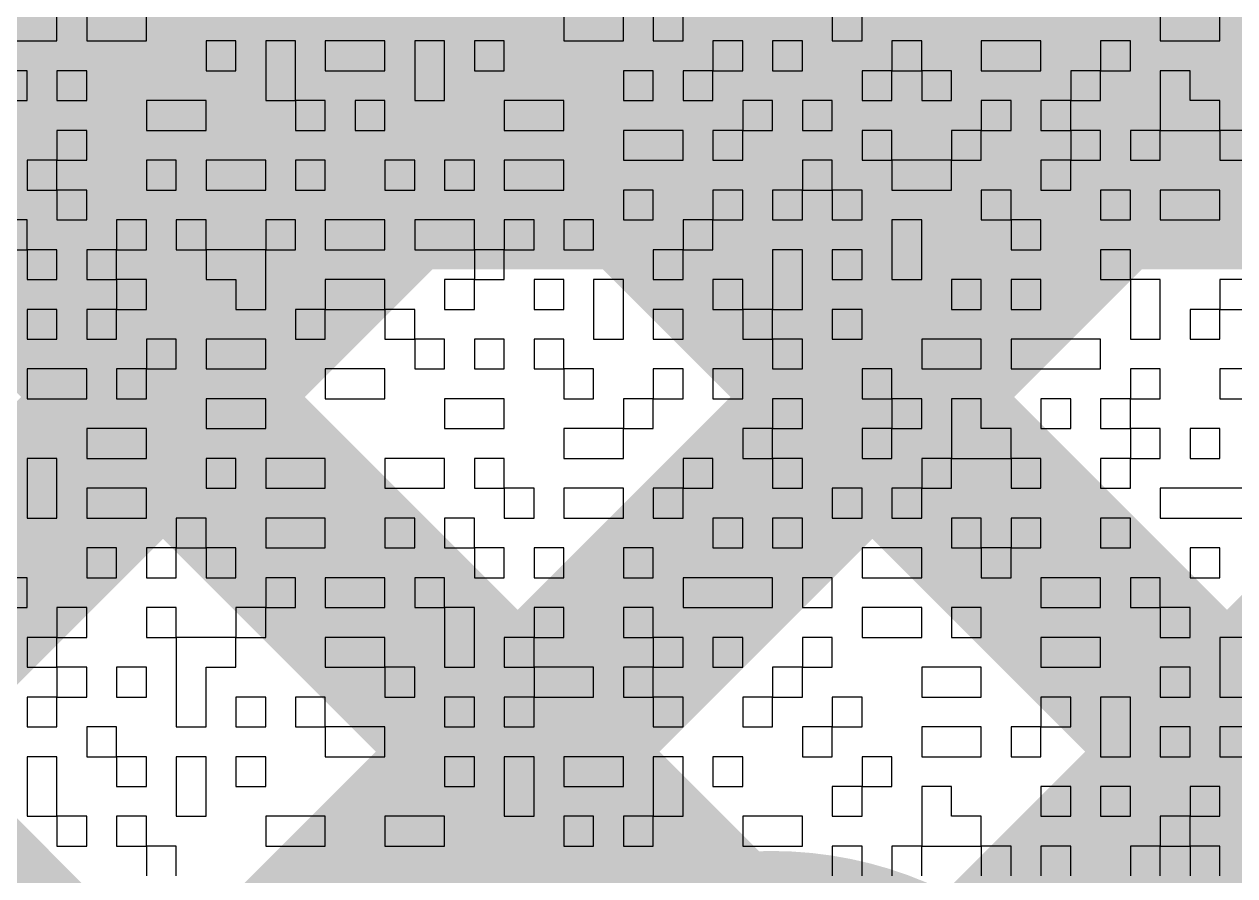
# Model space of a CAD drawing. Header units: millimetres. Extents: x 3.07 to 5.81, y 1.29 to 3.84.
# Drawn here: x 4.3361 to 4.38438, y 1.66382 to 1.69778 of the extents above; entities that cross this region are included whole.
import ezdxf

# ---------------------------------------------------------------- set-up
doc = ezdxf.new("R2010")
doc.units = ezdxf.units.MM
doc.header["$MEASUREMENT"] = 0
for name, color, linetype in [('BottomLayer', 5, 'Continuous'), ('BottomSolder', 6, 'Continuous'), ('TopLayer', 1, 'Continuous'), ('TopOverlay', 2, 'Continuous'), ('TopSolder', 216, 'Continuous')]:
    doc.layers.add(name, color=color, linetype=linetype)

msp = doc.modelspace()

# ---------------------------------------------------------------- hatches: boundary and pattern name
at = {"layer": 'BottomLayer'}
for points in [[(4.216119, 1.495172), (4.210463, 1.500828), (4.462172, 1.752537), (4.467828, 1.746881)], [(4.07, 1.688), (4.449, 1.688), (4.449, 1.735), (4.07, 1.735)], [(4.159551, 1.495172), (4.153894, 1.500828), (4.386894, 1.733828), (4.392551, 1.728172)], [(4.187835, 1.495172), (4.182178, 1.500828), (4.415178, 1.733828), (4.420835, 1.728172)], [(4.262439, 1.728172), (4.268095, 1.733828), (4.467828, 1.534095), (4.462172, 1.528439)], [(4.290723, 1.728172), (4.29638, 1.733828), (4.467828, 1.56238), (4.462172, 1.556723)], [(4.319007, 1.728172), (4.324664, 1.733828), (4.467828, 1.590664), (4.462172, 1.585007)], [(4.347291, 1.728172), (4.352948, 1.733828), (4.467828, 1.618948), (4.462172, 1.613291)]]:
    msp.add_hatch(color=5, dxfattribs=at).paths.add_polyline_path(points)
at = {"layer": 'BottomSolder'}
h = msp.add_hatch(color=6, dxfattribs=at)
edge = h.paths.add_edge_path()
edge.add_arc((4.365889, 1.649), 0.015811, 0, 360)
at = {"layer": 'TopLayer'}
for points in [[(4.241828, 1.549165), (4.236172, 1.554822), (4.487178, 1.805828), (4.492835, 1.800172)], [(4.241828, 1.577449), (4.236172, 1.583106), (4.458894, 1.805828), (4.464551, 1.800172)], [(4.241828, 1.520881), (4.236172, 1.526537), (4.515463, 1.805828), (4.521119, 1.800172)], [(4.275291, 1.800172), (4.280948, 1.805828), (4.710948, 1.375828), (4.705291, 1.370172)], [(4.247304, 1.799875), (4.252961, 1.805532), (4.682664, 1.375828), (4.677007, 1.370172)], [(4.236172, 1.782723), (4.241828, 1.78838), (4.65438, 1.375828), (4.648723, 1.370172)], [(4.236172, 1.754439), (4.241828, 1.760095), (4.626095, 1.375828), (4.620439, 1.370172)]]:
    msp.add_hatch(color=1, dxfattribs=at).paths.add_polyline_path(points)
at = {"layer": 'TopSolder'}
h = msp.add_hatch(color=216, dxfattribs=at)
edge = h.paths.add_edge_path()
edge.add_arc((4.365889, 1.649), 0.015811, 0, 360)

# ---------------------------------------------------------------- linework, layer by layer
at = {"layer": 'TopOverlay'}
for p, q in [((4.337403, 1.697114), (4.337403, 1.698303)), ((4.338592, 1.698303), (4.338592, 1.697114)), ((4.340971, 1.697114), (4.340971, 1.698303)), ((4.35762, 1.698303), (4.35762, 1.697114)), ((4.359999, 1.697114), (4.359999, 1.698303)), ((4.361188, 1.698303), (4.361188, 1.697114)), ((4.362377, 1.697114), (4.362377, 1.698303)), ((4.368323, 1.698303), (4.368323, 1.697114)), ((4.369513, 1.697114), (4.369513, 1.698303)), ((4.381405, 1.698303), (4.381405, 1.697114)), ((4.383784, 1.697114), (4.383784, 1.698303)), ((4.333835, 1.697114), (4.337403, 1.697114)), ((4.338592, 1.697114), (4.340971, 1.697114)), ((4.344538, 1.697114), (4.343349, 1.697114)), ((4.343349, 1.697114), (4.343349, 1.695924)), ((4.344538, 1.695924), (4.344538, 1.697114)), ((4.346917, 1.697114), (4.345728, 1.697114)), ((4.345728, 1.697114), (4.345728, 1.695924)), ((4.346917, 1.695924), (4.346917, 1.697114)), ((4.350485, 1.697114), (4.348106, 1.697114)), ((4.348106, 1.697114), (4.348106, 1.695924)), ((4.350485, 1.695924), (4.350485, 1.697114)), ((4.352863, 1.697114), (4.351674, 1.697114)), ((4.351674, 1.697114), (4.351674, 1.695924)), ((4.352863, 1.695924), (4.352863, 1.697114)), ((4.355242, 1.697114), (4.354052, 1.697114)), ((4.354052, 1.697114), (4.354052, 1.695924)), ((4.355242, 1.695924), (4.355242, 1.697114)), ((4.35762, 1.697114), (4.359999, 1.697114)), ((4.361188, 1.697114), (4.362377, 1.697114)), ((4.364756, 1.697114), (4.363567, 1.697114)), ((4.363567, 1.697114), (4.363567, 1.695924)), ((4.364756, 1.695924), (4.364756, 1.697114)), ((4.367134, 1.697114), (4.365945, 1.697114)), ((4.365945, 1.697114), (4.365945, 1.695924)), ((4.367134, 1.695924), (4.367134, 1.697114)), ((4.368323, 1.697114), (4.369513, 1.697114)), ((4.371891, 1.697114), (4.370702, 1.697114)), ((4.370702, 1.697114), (4.370702, 1.695924)), ((4.371891, 1.695924), (4.371891, 1.697114)), ((4.376648, 1.697114), (4.37427, 1.697114)), ((4.37427, 1.697114), (4.37427, 1.695924)), ((4.376648, 1.695924), (4.376648, 1.697114)), ((4.380216, 1.697114), (4.379027, 1.697114)), ((4.379027, 1.697114), (4.379027, 1.695924)), ((4.380216, 1.695924), (4.380216, 1.697114)), ((4.381405, 1.697114), (4.383784, 1.697114)), ((4.336214, 1.695924), (4.335024, 1.695924)), ((4.336214, 1.694735), (4.336214, 1.695924)), ((4.338592, 1.695924), (4.337403, 1.695924)), ((4.337403, 1.695924), (4.337403, 1.694735)), ((4.338592, 1.694735), (4.338592, 1.695924)), ((4.343349, 1.695924), (4.344538, 1.695924)), ((4.345728, 1.695924), (4.345728, 1.694735)), ((4.346917, 1.694735), (4.346917, 1.695924)), ((4.348106, 1.695924), (4.350485, 1.695924)), ((4.351674, 1.695924), (4.351674, 1.694735)), ((4.352863, 1.694735), (4.352863, 1.695924)), ((4.354052, 1.695924), (4.355242, 1.695924)), ((4.361188, 1.695924), (4.359999, 1.695924)), ((4.359999, 1.695924), (4.359999, 1.694735)), ((4.361188, 1.694735), (4.361188, 1.695924)), ((4.363567, 1.695924), (4.362377, 1.695924)), ((4.362377, 1.695924), (4.362377, 1.694735)), ((4.363567, 1.695924), (4.364756, 1.695924)), ((4.363567, 1.694735), (4.363567, 1.695924)), ((4.365945, 1.695924), (4.367134, 1.695924)), ((4.370702, 1.695924), (4.369513, 1.695924)), ((4.369513, 1.695924), (4.369513, 1.694735)), ((4.370702, 1.695924), (4.371891, 1.695924)), ((4.370702, 1.694735), (4.370702, 1.695924)), ((4.371891, 1.695924), (4.371891, 1.694735)), ((4.373081, 1.695924), (4.371891, 1.695924)), ((4.373081, 1.694735), (4.373081, 1.695924)), ((4.37427, 1.695924), (4.376648, 1.695924)), ((4.379027, 1.695924), (4.377838, 1.695924)), ((4.377838, 1.695924), (4.377838, 1.694735)), ((4.379027, 1.695924), (4.380216, 1.695924)), ((4.379027, 1.694735), (4.379027, 1.695924)), ((4.382595, 1.695924), (4.381405, 1.695924)), ((4.381405, 1.695924), (4.381405, 1.694735)), ((4.382595, 1.694735), (4.382595, 1.695924)), ((4.335024, 1.694735), (4.336214, 1.694735)), ((4.337403, 1.694735), (4.338592, 1.694735)), ((4.343349, 1.694735), (4.340971, 1.694735)), ((4.340971, 1.694735), (4.340971, 1.693546)), ((4.343349, 1.693546), (4.343349, 1.694735)), ((4.345728, 1.694735), (4.346917, 1.694735)), ((4.346917, 1.694735), (4.346917, 1.693546)), ((4.348106, 1.694735), (4.346917, 1.694735)), ((4.348106, 1.693546), (4.348106, 1.694735)), ((4.350485, 1.694735), (4.349296, 1.694735)), ((4.349296, 1.694735), (4.349296, 1.693546)), ((4.350485, 1.693546), (4.350485, 1.694735)), ((4.351674, 1.694735), (4.352863, 1.694735)), ((4.35762, 1.694735), (4.355242, 1.694735)), ((4.355242, 1.694735), (4.355242, 1.693546)), ((4.35762, 1.693546), (4.35762, 1.694735)), ((4.359999, 1.694735), (4.361188, 1.694735)), ((4.362377, 1.694735), (4.363567, 1.694735)), ((4.365945, 1.694735), (4.364756, 1.694735)), ((4.364756, 1.694735), (4.364756, 1.693546)), ((4.365945, 1.693546), (4.365945, 1.694735)), ((4.368323, 1.694735), (4.367134, 1.694735)), ((4.367134, 1.694735), (4.367134, 1.693546)), ((4.368323, 1.693546), (4.368323, 1.694735)), ((4.369513, 1.694735), (4.370702, 1.694735)), ((4.371891, 1.694735), (4.373081, 1.694735)), ((4.375459, 1.694735), (4.37427, 1.694735)), ((4.37427, 1.694735), (4.37427, 1.693546)), ((4.375459, 1.693546), (4.375459, 1.694735)), ((4.377838, 1.694735), (4.376648, 1.694735)), ((4.376648, 1.694735), (4.376648, 1.693546)), ((4.377838, 1.694735), (4.379027, 1.694735)), ((4.377838, 1.693546), (4.377838, 1.694735)), ((4.381405, 1.694735), (4.381405, 1.693546)), ((4.383784, 1.694735), (4.382595, 1.694735)), ((4.383784, 1.693546), (4.383784, 1.694735)), ((4.338592, 1.693546), (4.337403, 1.693546)), ((4.337403, 1.693546), (4.337403, 1.692357)), ((4.338592, 1.692357), (4.338592, 1.693546)), ((4.340971, 1.693546), (4.343349, 1.693546)), ((4.346917, 1.693546), (4.348106, 1.693546)), ((4.349296, 1.693546), (4.350485, 1.693546)), ((4.355242, 1.693546), (4.35762, 1.693546)), ((4.362377, 1.693546), (4.359999, 1.693546)), ((4.359999, 1.693546), (4.359999, 1.692357)), ((4.362377, 1.692357), (4.362377, 1.693546)), ((4.364756, 1.693546), (4.363567, 1.693546)), ((4.363567, 1.693546), (4.363567, 1.692357)), ((4.364756, 1.693546), (4.365945, 1.693546)), ((4.364756, 1.692357), (4.364756, 1.693546)), ((4.367134, 1.693546), (4.368323, 1.693546)), ((4.370702, 1.693546), (4.369513, 1.693546)), ((4.369513, 1.693546), (4.369513, 1.692357)), ((4.370702, 1.692357), (4.370702, 1.693546)), ((4.37427, 1.693546), (4.373081, 1.693546)), ((4.373081, 1.693546), (4.373081, 1.692357)), ((4.37427, 1.693546), (4.375459, 1.693546)), ((4.37427, 1.692357), (4.37427, 1.693546)), ((4.376648, 1.693546), (4.377838, 1.693546)), ((4.377838, 1.693546), (4.377838, 1.692357)), ((4.379027, 1.693546), (4.377838, 1.693546)), ((4.379027, 1.692357), (4.379027, 1.693546)), ((4.381405, 1.693546), (4.380216, 1.693546)), ((4.380216, 1.693546), (4.380216, 1.692357)), ((4.381405, 1.693546), (4.383784, 1.693546)), ((4.381405, 1.692357), (4.381405, 1.693546)), ((4.383784, 1.693546), (4.383784, 1.692357)), ((4.384973, 1.693546), (4.383784, 1.693546)), ((4.337403, 1.692357), (4.336214, 1.692357)), ((4.336214, 1.692357), (4.336214, 1.691167)), ((4.337403, 1.692357), (4.338592, 1.692357)), ((4.337403, 1.691167), (4.337403, 1.692357)), ((4.34216, 1.692357), (4.340971, 1.692357)), ((4.340971, 1.692357), (4.340971, 1.691167)), ((4.34216, 1.691167), (4.34216, 1.692357)), ((4.345728, 1.692357), (4.343349, 1.692357)), ((4.343349, 1.692357), (4.343349, 1.691167)), ((4.345728, 1.691167), (4.345728, 1.692357)), ((4.348106, 1.692357), (4.346917, 1.692357)), ((4.346917, 1.692357), (4.346917, 1.691167)), ((4.348106, 1.691167), (4.348106, 1.692357)), ((4.351674, 1.692357), (4.350485, 1.692357)), ((4.350485, 1.692357), (4.350485, 1.691167)), ((4.351674, 1.691167), (4.351674, 1.692357)), ((4.354052, 1.692357), (4.352863, 1.692357)), ((4.352863, 1.692357), (4.352863, 1.691167)), ((4.354052, 1.691167), (4.354052, 1.692357)), ((4.35762, 1.692357), (4.355242, 1.692357)), ((4.355242, 1.692357), (4.355242, 1.691167)), ((4.35762, 1.691167), (4.35762, 1.692357)), ((4.359999, 1.692357), (4.362377, 1.692357)), ((4.363567, 1.692357), (4.364756, 1.692357)), ((4.368323, 1.692357), (4.367134, 1.692357)), ((4.367134, 1.692357), (4.367134, 1.691167)), ((4.368323, 1.691167), (4.368323, 1.692357)), ((4.369513, 1.692357), (4.370702, 1.692357)), ((4.370702, 1.692357), (4.370702, 1.691167)), ((4.373081, 1.692357), (4.370702, 1.692357)), ((4.373081, 1.692357), (4.37427, 1.692357)), ((4.373081, 1.691167), (4.373081, 1.692357)), ((4.377838, 1.692357), (4.376648, 1.692357)), ((4.376648, 1.692357), (4.376648, 1.691167)), ((4.377838, 1.692357), (4.379027, 1.692357)), ((4.377838, 1.691167), (4.377838, 1.692357)), ((4.380216, 1.692357), (4.381405, 1.692357)), ((4.383784, 1.692357), (4.384973, 1.692357)), ((4.336214, 1.691167), (4.337403, 1.691167)), ((4.337403, 1.691167), (4.337403, 1.689978)), ((4.338592, 1.691167), (4.337403, 1.691167)), ((4.338592, 1.689978), (4.338592, 1.691167)), ((4.340971, 1.691167), (4.34216, 1.691167)), ((4.343349, 1.691167), (4.345728, 1.691167)), ((4.346917, 1.691167), (4.348106, 1.691167)), ((4.350485, 1.691167), (4.351674, 1.691167)), ((4.352863, 1.691167), (4.354052, 1.691167)), ((4.355242, 1.691167), (4.35762, 1.691167)), ((4.361188, 1.691167), (4.359999, 1.691167)), ((4.359999, 1.691167), (4.359999, 1.689978)), ((4.361188, 1.689978), (4.361188, 1.691167)), ((4.364756, 1.691167), (4.363567, 1.691167)), ((4.363567, 1.691167), (4.363567, 1.689978)), ((4.364756, 1.689978), (4.364756, 1.691167)), ((4.367134, 1.691167), (4.365945, 1.691167)), ((4.365945, 1.691167), (4.365945, 1.689978)), ((4.367134, 1.691167), (4.368323, 1.691167)), ((4.367134, 1.689978), (4.367134, 1.691167)), ((4.368323, 1.691167), (4.368323, 1.689978)), ((4.369513, 1.691167), (4.368323, 1.691167)), ((4.369513, 1.689978), (4.369513, 1.691167)), ((4.370702, 1.691167), (4.373081, 1.691167)), ((4.375459, 1.691167), (4.37427, 1.691167)), ((4.37427, 1.691167), (4.37427, 1.689978)), ((4.375459, 1.689978), (4.375459, 1.691167)), ((4.376648, 1.691167), (4.377838, 1.691167)), ((4.380216, 1.691167), (4.379027, 1.691167)), ((4.379027, 1.691167), (4.379027, 1.689978)), ((4.380216, 1.689978), (4.380216, 1.691167)), ((4.383784, 1.691167), (4.381405, 1.691167)), ((4.381405, 1.691167), (4.381405, 1.689978)), ((4.383784, 1.689978), (4.383784, 1.691167)), ((4.336214, 1.689978), (4.335024, 1.689978)), ((4.336214, 1.688789), (4.336214, 1.689978)), ((4.337403, 1.689978), (4.338592, 1.689978)), ((4.340971, 1.689978), (4.339781, 1.689978)), ((4.339781, 1.689978), (4.339781, 1.688789)), ((4.340971, 1.688789), (4.340971, 1.689978)), ((4.343349, 1.689978), (4.34216, 1.689978)), ((4.34216, 1.689978), (4.34216, 1.688789)), ((4.343349, 1.688789), (4.343349, 1.689978)), ((4.346917, 1.689978), (4.345728, 1.689978)), ((4.345728, 1.689978), (4.345728, 1.688789)), ((4.346917, 1.688789), (4.346917, 1.689978)), ((4.350485, 1.689978), (4.348106, 1.689978)), ((4.348106, 1.689978), (4.348106, 1.688789)), ((4.350485, 1.688789), (4.350485, 1.689978)), ((4.354052, 1.689978), (4.351674, 1.689978)), ((4.351674, 1.689978), (4.351674, 1.688789)), ((4.354052, 1.688789), (4.354052, 1.689978)), ((4.356431, 1.689978), (4.355242, 1.689978)), ((4.355242, 1.689978), (4.355242, 1.688789)), ((4.356431, 1.688789), (4.356431, 1.689978)), ((4.358809, 1.689978), (4.35762, 1.689978)), ((4.35762, 1.689978), (4.35762, 1.688789)), ((4.358809, 1.688789), (4.358809, 1.689978)), ((4.359999, 1.689978), (4.361188, 1.689978)), ((4.363567, 1.689978), (4.362377, 1.689978)), ((4.362377, 1.689978), (4.362377, 1.688789)), ((4.363567, 1.689978), (4.364756, 1.689978)), ((4.363567, 1.688789), (4.363567, 1.689978)), ((4.365945, 1.689978), (4.367134, 1.689978)), ((4.368323, 1.689978), (4.369513, 1.689978)), ((4.371891, 1.689978), (4.370702, 1.689978)), ((4.370702, 1.689978), (4.370702, 1.688789)), ((4.371891, 1.688789), (4.371891, 1.689978)), ((4.37427, 1.689978), (4.375459, 1.689978)), ((4.375459, 1.689978), (4.375459, 1.688789)), ((4.376648, 1.689978), (4.375459, 1.689978)), ((4.376648, 1.688789), (4.376648, 1.689978)), ((4.379027, 1.689978), (4.380216, 1.689978)), ((4.381405, 1.689978), (4.383784, 1.689978)), ((4.335024, 1.688789), (4.336214, 1.688789)), ((4.336214, 1.688789), (4.336214, 1.687599)), ((4.337403, 1.688789), (4.336214, 1.688789)), ((4.337403, 1.687599), (4.337403, 1.688789)), ((4.339781, 1.688789), (4.338592, 1.688789)), ((4.338592, 1.688789), (4.338592, 1.687599)), ((4.339781, 1.688789), (4.340971, 1.688789)), ((4.339781, 1.687599), (4.339781, 1.688789)), ((4.34216, 1.688789), (4.343349, 1.688789)), ((4.343349, 1.688789), (4.343349, 1.687599)), ((4.345728, 1.688789), (4.343349, 1.688789)), ((4.345728, 1.688789), (4.346917, 1.688789)), ((4.345728, 1.687599), (4.345728, 1.688789)), ((4.348106, 1.688789), (4.350485, 1.688789)), ((4.351674, 1.688789), (4.354052, 1.688789)), ((4.354052, 1.688789), (4.354052, 1.687599)), ((4.355242, 1.688789), (4.354052, 1.688789)), ((4.355242, 1.688789), (4.356431, 1.688789)), ((4.355242, 1.687599), (4.355242, 1.688789)), ((4.35762, 1.688789), (4.358809, 1.688789)), ((4.362377, 1.688789), (4.361188, 1.688789)), ((4.361188, 1.688789), (4.361188, 1.687599)), ((4.362377, 1.688789), (4.363567, 1.688789)), ((4.362377, 1.687599), (4.362377, 1.688789)), ((4.367134, 1.688789), (4.365945, 1.688789)), ((4.365945, 1.688789), (4.365945, 1.687599)), ((4.367134, 1.687599), (4.367134, 1.688789)), ((4.369513, 1.688789), (4.368323, 1.688789)), ((4.368323, 1.688789), (4.368323, 1.687599)), ((4.369513, 1.687599), (4.369513, 1.688789)), ((4.370702, 1.688789), (4.370702, 1.687599)), ((4.371891, 1.687599), (4.371891, 1.688789)), ((4.375459, 1.688789), (4.376648, 1.688789)), ((4.380216, 1.688789), (4.379027, 1.688789)), ((4.379027, 1.688789), (4.379027, 1.687599)), ((4.380216, 1.687599), (4.380216, 1.688789)), ((4.336214, 1.687599), (4.337403, 1.687599)), ((4.338592, 1.687599), (4.339781, 1.687599)), ((4.339781, 1.687599), (4.339781, 1.68641)), ((4.340971, 1.687599), (4.339781, 1.687599)), ((4.340971, 1.68641), (4.340971, 1.687599)), ((4.343349, 1.687599), (4.344538, 1.687599)), ((4.344538, 1.687599), (4.344538, 1.68641)), ((4.345728, 1.68641), (4.345728, 1.687599)), ((4.350485, 1.687599), (4.348106, 1.687599)), ((4.348106, 1.687599), (4.348106, 1.68641)), ((4.350485, 1.68641), (4.350485, 1.687599)), ((4.354052, 1.687599), (4.352863, 1.687599)), ((4.352863, 1.687599), (4.352863, 1.68641)), ((4.354052, 1.687599), (4.355242, 1.687599)), ((4.354052, 1.68641), (4.354052, 1.687599)), ((4.35762, 1.687599), (4.356431, 1.687599)), ((4.356431, 1.687599), (4.356431, 1.68641)), ((4.35762, 1.68641), (4.35762, 1.687599)), ((4.359999, 1.687599), (4.358809, 1.687599)), ((4.358809, 1.687599), (4.358809, 1.68641)), ((4.359999, 1.68641), (4.359999, 1.687599)), ((4.361188, 1.687599), (4.362377, 1.687599)), ((4.364756, 1.687599), (4.363567, 1.687599)), ((4.363567, 1.687599), (4.363567, 1.68641)), ((4.364756, 1.68641), (4.364756, 1.687599)), ((4.365945, 1.687599), (4.365945, 1.68641)), ((4.367134, 1.68641), (4.367134, 1.687599)), ((4.368323, 1.687599), (4.369513, 1.687599)), ((4.370702, 1.687599), (4.371891, 1.687599)), ((4.37427, 1.687599), (4.373081, 1.687599)), ((4.373081, 1.687599), (4.373081, 1.68641)), ((4.37427, 1.68641), (4.37427, 1.687599)), ((4.376648, 1.687599), (4.375459, 1.687599)), ((4.375459, 1.687599), (4.375459, 1.68641)), ((4.376648, 1.68641), (4.376648, 1.687599)), ((4.379027, 1.687599), (4.380216, 1.687599)), ((4.380216, 1.687599), (4.380216, 1.68641)), ((4.381405, 1.687599), (4.380216, 1.687599)), ((4.381405, 1.68641), (4.381405, 1.687599)), ((4.384973, 1.687599), (4.383784, 1.687599)), ((4.383784, 1.687599), (4.383784, 1.68641)), ((4.337403, 1.68641), (4.336214, 1.68641)), ((4.336214, 1.68641), (4.336214, 1.685221)), ((4.337403, 1.685221), (4.337403, 1.68641)), ((4.339781, 1.68641), (4.338592, 1.68641)), ((4.338592, 1.68641), (4.338592, 1.685221)), ((4.339781, 1.68641), (4.340971, 1.68641)), ((4.339781, 1.685221), (4.339781, 1.68641)), ((4.344538, 1.68641), (4.345728, 1.68641)), ((4.348106, 1.68641), (4.346917, 1.68641)), ((4.346917, 1.68641), (4.346917, 1.685221)), ((4.348106, 1.685221), (4.348106, 1.68641)), ((4.348106, 1.68641), (4.350485, 1.68641)), ((4.350485, 1.68641), (4.350485, 1.685221)), ((4.351674, 1.68641), (4.350485, 1.68641)), ((4.351674, 1.685221), (4.351674, 1.68641)), ((4.352863, 1.68641), (4.354052, 1.68641)), ((4.356431, 1.68641), (4.35762, 1.68641)), ((4.358809, 1.68641), (4.358809, 1.685221)), ((4.359999, 1.685221), (4.359999, 1.68641)), ((4.362377, 1.68641), (4.361188, 1.68641)), ((4.361188, 1.68641), (4.361188, 1.685221)), ((4.362377, 1.685221), (4.362377, 1.68641)), ((4.363567, 1.68641), (4.364756, 1.68641)), ((4.364756, 1.68641), (4.364756, 1.685221)), ((4.365945, 1.68641), (4.364756, 1.68641)), ((4.365945, 1.68641), (4.367134, 1.68641)), ((4.365945, 1.685221), (4.365945, 1.68641)), ((4.369513, 1.68641), (4.368323, 1.68641)), ((4.368323, 1.68641), (4.368323, 1.685221)), ((4.369513, 1.685221), (4.369513, 1.68641)), ((4.373081, 1.68641), (4.37427, 1.68641)), ((4.375459, 1.68641), (4.376648, 1.68641)), ((4.380216, 1.68641), (4.380216, 1.685221)), ((4.381405, 1.685221), (4.381405, 1.68641)), ((4.383784, 1.68641), (4.382595, 1.68641)), ((4.382595, 1.68641), (4.382595, 1.685221)), ((4.383784, 1.68641), (4.384973, 1.68641)), ((4.383784, 1.685221), (4.383784, 1.68641)), ((4.336214, 1.685221), (4.337403, 1.685221)), ((4.338592, 1.685221), (4.339781, 1.685221)), ((4.34216, 1.685221), (4.340971, 1.685221)), ((4.340971, 1.685221), (4.340971, 1.684032)), ((4.34216, 1.684032), (4.34216, 1.685221)), ((4.345728, 1.685221), (4.343349, 1.685221)), ((4.343349, 1.685221), (4.343349, 1.684032)), ((4.345728, 1.684032), (4.345728, 1.685221)), ((4.346917, 1.685221), (4.348106, 1.685221)), ((4.350485, 1.685221), (4.351674, 1.685221)), ((4.351674, 1.685221), (4.351674, 1.684032)), ((4.352863, 1.685221), (4.351674, 1.685221)), ((4.352863, 1.684032), (4.352863, 1.685221)), ((4.355242, 1.685221), (4.354052, 1.685221)), ((4.354052, 1.685221), (4.354052, 1.684032)), ((4.355242, 1.684032), (4.355242, 1.685221)), ((4.35762, 1.685221), (4.356431, 1.685221)), ((4.356431, 1.685221), (4.356431, 1.684032)), ((4.35762, 1.684032), (4.35762, 1.685221)), ((4.358809, 1.685221), (4.359999, 1.685221)), ((4.361188, 1.685221), (4.362377, 1.685221)), ((4.364756, 1.685221), (4.365945, 1.685221)), ((4.365945, 1.685221), (4.365945, 1.684032)), ((4.367134, 1.685221), (4.365945, 1.685221)), ((4.367134, 1.684032), (4.367134, 1.685221)), ((4.368323, 1.685221), (4.369513, 1.685221)), ((4.37427, 1.685221), (4.371891, 1.685221)), ((4.371891, 1.685221), (4.371891, 1.684032)), ((4.37427, 1.684032), (4.37427, 1.685221)), ((4.379027, 1.685221), (4.375459, 1.685221)), ((4.375459, 1.685221), (4.375459, 1.684032)), ((4.379027, 1.684032), (4.379027, 1.685221)), ((4.380216, 1.685221), (4.381405, 1.685221)), ((4.382595, 1.685221), (4.383784, 1.685221)), ((4.338592, 1.684032), (4.336214, 1.684032)), ((4.336214, 1.684032), (4.336214, 1.682843)), ((4.338592, 1.682843), (4.338592, 1.684032)), ((4.340971, 1.684032), (4.339781, 1.684032)), ((4.339781, 1.684032), (4.339781, 1.682843)), ((4.340971, 1.684032), (4.34216, 1.684032)), ((4.340971, 1.682843), (4.340971, 1.684032)), ((4.343349, 1.684032), (4.345728, 1.684032)), ((4.350485, 1.684032), (4.348106, 1.684032)), ((4.348106, 1.684032), (4.348106, 1.682843)), ((4.350485, 1.682843), (4.350485, 1.684032)), ((4.351674, 1.684032), (4.352863, 1.684032)), ((4.354052, 1.684032), (4.355242, 1.684032)), ((4.356431, 1.684032), (4.35762, 1.684032)), ((4.35762, 1.684032), (4.35762, 1.682843)), ((4.358809, 1.684032), (4.35762, 1.684032)), ((4.358809, 1.682843), (4.358809, 1.684032)), ((4.362377, 1.684032), (4.361188, 1.684032)), ((4.361188, 1.684032), (4.361188, 1.682843)), ((4.362377, 1.682843), (4.362377, 1.684032)), ((4.364756, 1.684032), (4.363567, 1.684032)), ((4.363567, 1.684032), (4.363567, 1.682843)), ((4.364756, 1.682843), (4.364756, 1.684032)), ((4.365945, 1.684032), (4.367134, 1.684032)), ((4.370702, 1.684032), (4.369513, 1.684032)), ((4.369513, 1.684032), (4.369513, 1.682843)), ((4.370702, 1.682843), (4.370702, 1.684032)), ((4.371891, 1.684032), (4.37427, 1.684032)), ((4.375459, 1.684032), (4.379027, 1.684032)), ((4.381405, 1.684032), (4.380216, 1.684032)), ((4.380216, 1.684032), (4.380216, 1.682843)), ((4.381405, 1.682843), (4.381405, 1.684032)), ((4.384973, 1.684032), (4.383784, 1.684032)), ((4.383784, 1.684032), (4.383784, 1.682843)), ((4.336214, 1.682843), (4.338592, 1.682843)), ((4.339781, 1.682843), (4.340971, 1.682843)), ((4.345728, 1.682843), (4.343349, 1.682843)), ((4.343349, 1.682843), (4.343349, 1.681653)), ((4.345728, 1.681653), (4.345728, 1.682843)), ((4.348106, 1.682843), (4.350485, 1.682843)), ((4.355242, 1.682843), (4.352863, 1.682843)), ((4.352863, 1.682843), (4.352863, 1.681653)), ((4.355242, 1.681653), (4.355242, 1.682843)), ((4.35762, 1.682843), (4.358809, 1.682843)), ((4.361188, 1.682843), (4.359999, 1.682843)), ((4.359999, 1.682843), (4.359999, 1.681653)), ((4.361188, 1.682843), (4.362377, 1.682843)), ((4.361188, 1.681653), (4.361188, 1.682843)), ((4.363567, 1.682843), (4.364756, 1.682843)), ((4.367134, 1.682843), (4.365945, 1.682843)), ((4.365945, 1.682843), (4.365945, 1.681653)), ((4.367134, 1.681653), (4.367134, 1.682843)), ((4.369513, 1.682843), (4.370702, 1.682843)), ((4.370702, 1.682843), (4.370702, 1.681653)), ((4.371891, 1.682843), (4.370702, 1.682843)), ((4.371891, 1.681653), (4.371891, 1.682843)), ((4.37427, 1.682843), (4.373081, 1.682843)), ((4.373081, 1.682843), (4.373081, 1.681653)), ((4.37427, 1.681653), (4.37427, 1.682843)), ((4.377838, 1.682843), (4.376648, 1.682843)), ((4.376648, 1.682843), (4.376648, 1.681653)), ((4.377838, 1.681653), (4.377838, 1.682843)), ((4.380216, 1.682843), (4.379027, 1.682843)), ((4.379027, 1.682843), (4.379027, 1.681653)), ((4.380216, 1.682843), (4.381405, 1.682843)), ((4.380216, 1.681653), (4.380216, 1.682843)), ((4.383784, 1.682843), (4.384973, 1.682843)), ((4.340971, 1.681653), (4.338592, 1.681653)), ((4.338592, 1.681653), (4.338592, 1.680464)), ((4.340971, 1.680464), (4.340971, 1.681653)), ((4.343349, 1.681653), (4.345728, 1.681653)), ((4.352863, 1.681653), (4.355242, 1.681653)), ((4.359999, 1.681653), (4.35762, 1.681653)), ((4.35762, 1.681653), (4.35762, 1.680464)), ((4.359999, 1.681653), (4.361188, 1.681653)), ((4.359999, 1.680464), (4.359999, 1.681653)), ((4.365945, 1.681653), (4.364756, 1.681653)), ((4.364756, 1.681653), (4.364756, 1.680464)), ((4.365945, 1.681653), (4.367134, 1.681653)), ((4.365945, 1.680464), (4.365945, 1.681653)), ((4.370702, 1.681653), (4.369513, 1.681653)), ((4.369513, 1.681653), (4.369513, 1.680464)), ((4.370702, 1.681653), (4.371891, 1.681653)), ((4.370702, 1.680464), (4.370702, 1.681653)), ((4.373081, 1.681653), (4.373081, 1.680464)), ((4.375459, 1.681653), (4.37427, 1.681653)), ((4.375459, 1.680464), (4.375459, 1.681653)), ((4.376648, 1.681653), (4.377838, 1.681653)), ((4.379027, 1.681653), (4.380216, 1.681653)), ((4.380216, 1.681653), (4.380216, 1.680464)), ((4.381405, 1.681653), (4.380216, 1.681653)), ((4.381405, 1.680464), (4.381405, 1.681653)), ((4.383784, 1.681653), (4.382595, 1.681653)), ((4.382595, 1.681653), (4.382595, 1.680464)), ((4.383784, 1.680464), (4.383784, 1.681653)), ((4.337403, 1.680464), (4.336214, 1.680464)), ((4.336214, 1.680464), (4.336214, 1.679275)), ((4.337403, 1.679275), (4.337403, 1.680464)), ((4.338592, 1.680464), (4.340971, 1.680464)), ((4.344538, 1.680464), (4.343349, 1.680464)), ((4.343349, 1.680464), (4.343349, 1.679275)), ((4.344538, 1.679275), (4.344538, 1.680464)), ((4.348106, 1.680464), (4.345728, 1.680464)), ((4.345728, 1.680464), (4.345728, 1.679275)), ((4.348106, 1.679275), (4.348106, 1.680464)), ((4.352863, 1.680464), (4.350485, 1.680464)), ((4.350485, 1.680464), (4.350485, 1.679275)), ((4.352863, 1.679275), (4.352863, 1.680464)), ((4.355242, 1.680464), (4.354052, 1.680464)), ((4.354052, 1.680464), (4.354052, 1.679275)), ((4.355242, 1.679275), (4.355242, 1.680464)), ((4.35762, 1.680464), (4.359999, 1.680464)), ((4.363567, 1.680464), (4.362377, 1.680464)), ((4.362377, 1.680464), (4.362377, 1.679275)), ((4.363567, 1.679275), (4.363567, 1.680464)), ((4.364756, 1.680464), (4.365945, 1.680464)), ((4.365945, 1.680464), (4.365945, 1.679275)), ((4.367134, 1.680464), (4.365945, 1.680464)), ((4.367134, 1.679275), (4.367134, 1.680464)), ((4.369513, 1.680464), (4.370702, 1.680464)), ((4.373081, 1.680464), (4.371891, 1.680464)), ((4.371891, 1.680464), (4.371891, 1.679275)), ((4.373081, 1.680464), (4.375459, 1.680464)), ((4.373081, 1.679275), (4.373081, 1.680464)), ((4.375459, 1.680464), (4.375459, 1.679275)), ((4.376648, 1.680464), (4.375459, 1.680464)), ((4.376648, 1.679275), (4.376648, 1.680464)), ((4.380216, 1.680464), (4.379027, 1.680464)), ((4.379027, 1.680464), (4.379027, 1.679275)), ((4.380216, 1.680464), (4.381405, 1.680464)), ((4.380216, 1.679275), (4.380216, 1.680464)), ((4.382595, 1.680464), (4.383784, 1.680464)), ((4.336214, 1.679275), (4.336214, 1.678085)), ((4.337403, 1.678085), (4.337403, 1.679275)), ((4.340971, 1.679275), (4.338592, 1.679275)), ((4.338592, 1.679275), (4.338592, 1.678085)), ((4.340971, 1.678085), (4.340971, 1.679275)), ((4.343349, 1.679275), (4.344538, 1.679275)), ((4.345728, 1.679275), (4.348106, 1.679275)), ((4.350485, 1.679275), (4.352863, 1.679275)), ((4.354052, 1.679275), (4.355242, 1.679275)), ((4.355242, 1.679275), (4.355242, 1.678085)), ((4.356431, 1.679275), (4.355242, 1.679275)), ((4.356431, 1.678085), (4.356431, 1.679275)), ((4.359999, 1.679275), (4.35762, 1.679275)), ((4.35762, 1.679275), (4.35762, 1.678085)), ((4.359999, 1.678085), (4.359999, 1.679275)), ((4.362377, 1.679275), (4.361188, 1.679275)), ((4.361188, 1.679275), (4.361188, 1.678085)), ((4.362377, 1.679275), (4.363567, 1.679275)), ((4.362377, 1.678085), (4.362377, 1.679275)), ((4.365945, 1.679275), (4.367134, 1.679275)), ((4.369513, 1.679275), (4.368323, 1.679275)), ((4.368323, 1.679275), (4.368323, 1.678085)), ((4.369513, 1.678085), (4.369513, 1.679275)), ((4.371891, 1.679275), (4.370702, 1.679275)), ((4.370702, 1.679275), (4.370702, 1.678085)), ((4.371891, 1.679275), (4.373081, 1.679275)), ((4.371891, 1.678085), (4.371891, 1.679275)), ((4.375459, 1.679275), (4.376648, 1.679275)), ((4.379027, 1.679275), (4.380216, 1.679275)), ((4.384973, 1.679275), (4.381405, 1.679275)), ((4.381405, 1.679275), (4.381405, 1.678085)), ((4.336214, 1.678085), (4.337403, 1.678085)), ((4.338592, 1.678085), (4.340971, 1.678085)), ((4.343349, 1.678085), (4.34216, 1.678085)), ((4.34216, 1.678085), (4.34216, 1.676896)), ((4.343349, 1.676896), (4.343349, 1.678085)), ((4.348106, 1.678085), (4.345728, 1.678085)), ((4.345728, 1.678085), (4.345728, 1.676896)), ((4.348106, 1.676896), (4.348106, 1.678085)), ((4.351674, 1.678085), (4.350485, 1.678085)), ((4.350485, 1.678085), (4.350485, 1.676896)), ((4.351674, 1.676896), (4.351674, 1.678085)), ((4.354052, 1.678085), (4.352863, 1.678085)), ((4.352863, 1.678085), (4.352863, 1.676896)), ((4.354052, 1.676896), (4.354052, 1.678085)), ((4.355242, 1.678085), (4.356431, 1.678085)), ((4.35762, 1.678085), (4.359999, 1.678085)), ((4.361188, 1.678085), (4.362377, 1.678085)), ((4.364756, 1.678085), (4.363567, 1.678085)), ((4.363567, 1.678085), (4.363567, 1.676896)), ((4.364756, 1.676896), (4.364756, 1.678085)), ((4.367134, 1.678085), (4.365945, 1.678085)), ((4.365945, 1.678085), (4.365945, 1.676896)), ((4.367134, 1.676896), (4.367134, 1.678085)), ((4.368323, 1.678085), (4.369513, 1.678085)), ((4.370702, 1.678085), (4.371891, 1.678085)), ((4.37427, 1.678085), (4.373081, 1.678085)), ((4.373081, 1.678085), (4.373081, 1.676896)), ((4.37427, 1.676896), (4.37427, 1.678085)), ((4.376648, 1.678085), (4.375459, 1.678085)), ((4.375459, 1.678085), (4.375459, 1.676896)), ((4.376648, 1.676896), (4.376648, 1.678085)), ((4.380216, 1.678085), (4.379027, 1.678085)), ((4.379027, 1.678085), (4.379027, 1.676896)), ((4.380216, 1.676896), (4.380216, 1.678085)), ((4.381405, 1.678085), (4.384973, 1.678085)), ((4.339781, 1.676896), (4.338592, 1.676896)), ((4.338592, 1.676896), (4.338592, 1.675707)), ((4.339781, 1.675707), (4.339781, 1.676896)), ((4.34216, 1.676896), (4.340971, 1.676896)), ((4.340971, 1.676896), (4.340971, 1.675707)), ((4.34216, 1.676896), (4.343349, 1.676896)), ((4.34216, 1.675707), (4.34216, 1.676896)), ((4.343349, 1.676896), (4.343349, 1.675707)), ((4.344538, 1.676896), (4.343349, 1.676896)), ((4.344538, 1.675707), (4.344538, 1.676896)), ((4.345728, 1.676896), (4.348106, 1.676896)), ((4.350485, 1.676896), (4.351674, 1.676896)), ((4.352863, 1.676896), (4.354052, 1.676896)), ((4.354052, 1.676896), (4.354052, 1.675707)), ((4.355242, 1.676896), (4.354052, 1.676896)), ((4.355242, 1.675707), (4.355242, 1.676896)), ((4.35762, 1.676896), (4.356431, 1.676896)), ((4.356431, 1.676896), (4.356431, 1.675707)), ((4.35762, 1.675707), (4.35762, 1.676896)), ((4.361188, 1.676896), (4.359999, 1.676896)), ((4.359999, 1.676896), (4.359999, 1.675707)), ((4.361188, 1.675707), (4.361188, 1.676896)), ((4.363567, 1.676896), (4.364756, 1.676896)), ((4.365945, 1.676896), (4.367134, 1.676896)), ((4.371891, 1.676896), (4.369513, 1.676896)), ((4.369513, 1.676896), (4.369513, 1.675707)), ((4.371891, 1.675707), (4.371891, 1.676896)), ((4.373081, 1.676896), (4.37427, 1.676896)), ((4.37427, 1.676896), (4.37427, 1.675707)), ((4.375459, 1.676896), (4.37427, 1.676896)), ((4.375459, 1.676896), (4.376648, 1.676896)), ((4.375459, 1.675707), (4.375459, 1.676896)), ((4.379027, 1.676896), (4.380216, 1.676896)), ((4.383784, 1.676896), (4.382595, 1.676896)), ((4.382595, 1.676896), (4.382595, 1.675707)), ((4.383784, 1.675707), (4.383784, 1.676896)), ((4.336214, 1.675707), (4.333835, 1.675707)), ((4.336214, 1.674518), (4.336214, 1.675707)), ((4.338592, 1.675707), (4.339781, 1.675707)), ((4.340971, 1.675707), (4.34216, 1.675707)), ((4.343349, 1.675707), (4.344538, 1.675707)), ((4.346917, 1.675707), (4.345728, 1.675707)), ((4.345728, 1.675707), (4.345728, 1.674518)), ((4.346917, 1.674518), (4.346917, 1.675707)), ((4.350485, 1.675707), (4.348106, 1.675707)), ((4.348106, 1.675707), (4.348106, 1.674518)), ((4.350485, 1.674518), (4.350485, 1.675707)), ((4.352863, 1.675707), (4.351674, 1.675707)), ((4.351674, 1.675707), (4.351674, 1.674518)), ((4.352863, 1.674518), (4.352863, 1.675707)), ((4.354052, 1.675707), (4.355242, 1.675707)), ((4.356431, 1.675707), (4.35762, 1.675707)), ((4.359999, 1.675707), (4.361188, 1.675707)), ((4.365945, 1.675707), (4.362377, 1.675707)), ((4.362377, 1.675707), (4.362377, 1.674518)), ((4.365945, 1.674518), (4.365945, 1.675707)), ((4.368323, 1.675707), (4.367134, 1.675707)), ((4.367134, 1.675707), (4.367134, 1.674518)), ((4.368323, 1.674518), (4.368323, 1.675707)), ((4.369513, 1.675707), (4.371891, 1.675707)), ((4.37427, 1.675707), (4.375459, 1.675707)), ((4.379027, 1.675707), (4.376648, 1.675707)), ((4.376648, 1.675707), (4.376648, 1.674518)), ((4.379027, 1.674518), (4.379027, 1.675707)), ((4.381405, 1.675707), (4.380216, 1.675707)), ((4.380216, 1.675707), (4.380216, 1.674518)), ((4.381405, 1.674518), (4.381405, 1.675707)), ((4.382595, 1.675707), (4.383784, 1.675707)), ((4.333835, 1.674518), (4.336214, 1.674518)), ((4.338592, 1.674518), (4.337403, 1.674518)), ((4.337403, 1.674518), (4.337403, 1.673328)), ((4.338592, 1.673328), (4.338592, 1.674518)), ((4.34216, 1.674518), (4.340971, 1.674518)), ((4.340971, 1.674518), (4.340971, 1.673328)), ((4.34216, 1.673328), (4.34216, 1.674518)), ((4.345728, 1.674518), (4.344538, 1.674518)), ((4.344538, 1.674518), (4.344538, 1.673328)), ((4.345728, 1.674518), (4.346917, 1.674518)), ((4.345728, 1.673328), (4.345728, 1.674518)), ((4.348106, 1.674518), (4.350485, 1.674518)), ((4.351674, 1.674518), (4.352863, 1.674518)), ((4.352863, 1.674518), (4.352863, 1.673328)), ((4.354052, 1.674518), (4.352863, 1.674518)), ((4.354052, 1.673328), (4.354052, 1.674518)), ((4.35762, 1.674518), (4.356431, 1.674518)), ((4.356431, 1.674518), (4.356431, 1.673328)), ((4.35762, 1.673328), (4.35762, 1.674518)), ((4.361188, 1.674518), (4.359999, 1.674518)), ((4.359999, 1.674518), (4.359999, 1.673328)), ((4.361188, 1.673328), (4.361188, 1.674518)), ((4.362377, 1.674518), (4.365945, 1.674518)), ((4.367134, 1.674518), (4.368323, 1.674518)), ((4.371891, 1.674518), (4.369513, 1.674518)), ((4.369513, 1.674518), (4.369513, 1.673328)), ((4.371891, 1.673328), (4.371891, 1.674518)), ((4.37427, 1.674518), (4.373081, 1.674518)), ((4.373081, 1.674518), (4.373081, 1.673328)), ((4.37427, 1.673328), (4.37427, 1.674518)), ((4.376648, 1.674518), (4.379027, 1.674518)), ((4.380216, 1.674518), (4.381405, 1.674518)), ((4.381405, 1.674518), (4.381405, 1.673328)), ((4.382595, 1.674518), (4.381405, 1.674518)), ((4.382595, 1.673328), (4.382595, 1.674518)), ((4.337403, 1.673328), (4.336214, 1.673328)), ((4.336214, 1.673328), (4.336214, 1.672139)), ((4.337403, 1.673328), (4.338592, 1.673328)), ((4.337403, 1.672139), (4.337403, 1.673328)), ((4.340971, 1.673328), (4.34216, 1.673328)), ((4.34216, 1.673328), (4.34216, 1.672139)), ((4.344538, 1.673328), (4.34216, 1.673328)), ((4.344538, 1.673328), (4.345728, 1.673328)), ((4.344538, 1.672139), (4.344538, 1.673328)), ((4.350485, 1.673328), (4.348106, 1.673328)), ((4.348106, 1.673328), (4.348106, 1.672139)), ((4.350485, 1.672139), (4.350485, 1.673328)), ((4.352863, 1.673328), (4.352863, 1.672139)), ((4.354052, 1.672139), (4.354052, 1.673328)), ((4.356431, 1.673328), (4.355242, 1.673328)), ((4.355242, 1.673328), (4.355242, 1.672139)), ((4.356431, 1.673328), (4.35762, 1.673328)), ((4.356431, 1.672139), (4.356431, 1.673328)), ((4.359999, 1.673328), (4.361188, 1.673328)), ((4.361188, 1.673328), (4.361188, 1.672139)), ((4.362377, 1.673328), (4.361188, 1.673328)), ((4.362377, 1.672139), (4.362377, 1.673328)), ((4.364756, 1.673328), (4.363567, 1.673328)), ((4.363567, 1.673328), (4.363567, 1.672139)), ((4.364756, 1.672139), (4.364756, 1.673328)), ((4.368323, 1.673328), (4.367134, 1.673328)), ((4.367134, 1.673328), (4.367134, 1.672139)), ((4.368323, 1.672139), (4.368323, 1.673328)), ((4.369513, 1.673328), (4.371891, 1.673328)), ((4.373081, 1.673328), (4.37427, 1.673328)), ((4.379027, 1.673328), (4.376648, 1.673328)), ((4.376648, 1.673328), (4.376648, 1.672139)), ((4.379027, 1.672139), (4.379027, 1.673328)), ((4.381405, 1.673328), (4.382595, 1.673328)), ((4.384973, 1.673328), (4.383784, 1.673328)), ((4.383784, 1.673328), (4.383784, 1.672139)), ((4.336214, 1.672139), (4.337403, 1.672139)), ((4.337403, 1.672139), (4.337403, 1.67095)), ((4.338592, 1.672139), (4.337403, 1.672139)), ((4.338592, 1.67095), (4.338592, 1.672139)), ((4.340971, 1.672139), (4.339781, 1.672139)), ((4.339781, 1.672139), (4.339781, 1.67095)), ((4.340971, 1.67095), (4.340971, 1.672139)), ((4.34216, 1.672139), (4.34216, 1.67095)), ((4.343349, 1.67095), (4.343349, 1.672139)), ((4.343349, 1.672139), (4.344538, 1.672139)), ((4.348106, 1.672139), (4.350485, 1.672139)), ((4.350485, 1.672139), (4.350485, 1.67095)), ((4.351674, 1.672139), (4.350485, 1.672139)), ((4.351674, 1.67095), (4.351674, 1.672139)), ((4.352863, 1.672139), (4.354052, 1.672139)), ((4.355242, 1.672139), (4.356431, 1.672139)), ((4.356431, 1.672139), (4.356431, 1.67095)), ((4.358809, 1.672139), (4.356431, 1.672139)), ((4.358809, 1.67095), (4.358809, 1.672139)), ((4.361188, 1.672139), (4.359999, 1.672139)), ((4.359999, 1.672139), (4.359999, 1.67095)), ((4.361188, 1.672139), (4.362377, 1.672139)), ((4.361188, 1.67095), (4.361188, 1.672139)), ((4.363567, 1.672139), (4.364756, 1.672139)), ((4.367134, 1.672139), (4.365945, 1.672139)), ((4.365945, 1.672139), (4.365945, 1.67095)), ((4.367134, 1.672139), (4.368323, 1.672139)), ((4.367134, 1.67095), (4.367134, 1.672139)), ((4.37427, 1.672139), (4.371891, 1.672139)), ((4.371891, 1.672139), (4.371891, 1.67095)), ((4.37427, 1.67095), (4.37427, 1.672139)), ((4.376648, 1.672139), (4.379027, 1.672139)), ((4.382595, 1.672139), (4.381405, 1.672139)), ((4.381405, 1.672139), (4.381405, 1.67095)), ((4.382595, 1.67095), (4.382595, 1.672139)), ((4.383784, 1.672139), (4.383784, 1.67095)), ((4.337403, 1.67095), (4.336214, 1.67095)), ((4.336214, 1.67095), (4.336214, 1.669761)), ((4.337403, 1.67095), (4.338592, 1.67095)), ((4.337403, 1.669761), (4.337403, 1.67095)), ((4.339781, 1.67095), (4.340971, 1.67095)), ((4.34216, 1.67095), (4.34216, 1.669761)), ((4.343349, 1.669761), (4.343349, 1.67095)), ((4.345728, 1.67095), (4.344538, 1.67095)), ((4.344538, 1.67095), (4.344538, 1.669761)), ((4.345728, 1.669761), (4.345728, 1.67095)), ((4.348106, 1.67095), (4.346917, 1.67095)), ((4.346917, 1.67095), (4.346917, 1.669761)), ((4.348106, 1.669761), (4.348106, 1.67095)), ((4.350485, 1.67095), (4.351674, 1.67095)), ((4.354052, 1.67095), (4.352863, 1.67095)), ((4.352863, 1.67095), (4.352863, 1.669761)), ((4.354052, 1.669761), (4.354052, 1.67095)), ((4.356431, 1.67095), (4.355242, 1.67095)), ((4.355242, 1.67095), (4.355242, 1.669761)), ((4.356431, 1.67095), (4.358809, 1.67095)), ((4.356431, 1.669761), (4.356431, 1.67095)), ((4.359999, 1.67095), (4.361188, 1.67095)), ((4.361188, 1.67095), (4.361188, 1.669761)), ((4.362377, 1.67095), (4.361188, 1.67095)), ((4.362377, 1.669761), (4.362377, 1.67095)), ((4.365945, 1.67095), (4.364756, 1.67095)), ((4.364756, 1.67095), (4.364756, 1.669761)), ((4.365945, 1.67095), (4.367134, 1.67095)), ((4.365945, 1.669761), (4.365945, 1.67095)), ((4.369513, 1.67095), (4.368323, 1.67095)), ((4.368323, 1.67095), (4.368323, 1.669761)), ((4.369513, 1.669761), (4.369513, 1.67095)), ((4.371891, 1.67095), (4.37427, 1.67095)), ((4.377838, 1.67095), (4.376648, 1.67095)), ((4.376648, 1.67095), (4.376648, 1.669761)), ((4.377838, 1.669761), (4.377838, 1.67095)), ((4.380216, 1.67095), (4.379027, 1.67095)), ((4.379027, 1.67095), (4.379027, 1.669761)), ((4.380216, 1.669761), (4.380216, 1.67095)), ((4.381405, 1.67095), (4.382595, 1.67095)), ((4.383784, 1.67095), (4.384973, 1.67095)), ((4.336214, 1.669761), (4.337403, 1.669761)), ((4.339781, 1.669761), (4.338592, 1.669761)), ((4.338592, 1.669761), (4.338592, 1.668571)), ((4.339781, 1.668571), (4.339781, 1.669761)), ((4.34216, 1.669761), (4.343349, 1.669761)), ((4.344538, 1.669761), (4.345728, 1.669761)), ((4.346917, 1.669761), (4.348106, 1.669761)), ((4.348106, 1.669761), (4.348106, 1.668571)), ((4.350485, 1.669761), (4.348106, 1.669761)), ((4.350485, 1.668571), (4.350485, 1.669761)), ((4.352863, 1.669761), (4.354052, 1.669761)), ((4.355242, 1.669761), (4.356431, 1.669761)), ((4.361188, 1.669761), (4.362377, 1.669761)), ((4.364756, 1.669761), (4.365945, 1.669761)), ((4.368323, 1.669761), (4.367134, 1.669761)), ((4.367134, 1.669761), (4.367134, 1.668571)), ((4.368323, 1.669761), (4.369513, 1.669761)), ((4.368323, 1.668571), (4.368323, 1.669761)), ((4.37427, 1.669761), (4.371891, 1.669761)), ((4.371891, 1.669761), (4.371891, 1.668571)), ((4.37427, 1.668571), (4.37427, 1.669761)), ((4.376648, 1.669761), (4.375459, 1.669761)), ((4.375459, 1.669761), (4.375459, 1.668571)), ((4.376648, 1.669761), (4.377838, 1.669761)), ((4.376648, 1.668571), (4.376648, 1.669761)), ((4.379027, 1.669761), (4.379027, 1.668571)), ((4.380216, 1.668571), (4.380216, 1.669761)), ((4.382595, 1.669761), (4.381405, 1.669761)), ((4.381405, 1.669761), (4.381405, 1.668571)), ((4.382595, 1.668571), (4.382595, 1.669761)), ((4.384973, 1.669761), (4.383784, 1.669761)), ((4.383784, 1.669761), (4.383784, 1.668571)), ((4.337403, 1.668571), (4.336214, 1.668571)), ((4.336214, 1.668571), (4.336214, 1.667382)), ((4.337403, 1.667382), (4.337403, 1.668571)), ((4.338592, 1.668571), (4.339781, 1.668571)), ((4.339781, 1.668571), (4.339781, 1.667382)), ((4.340971, 1.668571), (4.339781, 1.668571)), ((4.340971, 1.667382), (4.340971, 1.668571)), ((4.343349, 1.668571), (4.34216, 1.668571)), ((4.34216, 1.668571), (4.34216, 1.667382)), ((4.343349, 1.667382), (4.343349, 1.668571)), ((4.345728, 1.668571), (4.344538, 1.668571)), ((4.344538, 1.668571), (4.344538, 1.667382)), ((4.345728, 1.667382), (4.345728, 1.668571)), ((4.348106, 1.668571), (4.350485, 1.668571)), ((4.354052, 1.668571), (4.352863, 1.668571)), ((4.352863, 1.668571), (4.352863, 1.667382)), ((4.354052, 1.667382), (4.354052, 1.668571)), ((4.356431, 1.668571), (4.355242, 1.668571)), ((4.355242, 1.668571), (4.355242, 1.667382)), ((4.356431, 1.667382), (4.356431, 1.668571)), ((4.359999, 1.668571), (4.35762, 1.668571)), ((4.35762, 1.668571), (4.35762, 1.667382)), ((4.359999, 1.667382), (4.359999, 1.668571)), ((4.362377, 1.668571), (4.361188, 1.668571)), ((4.361188, 1.668571), (4.361188, 1.667382)), ((4.362377, 1.667382), (4.362377, 1.668571)), ((4.364756, 1.668571), (4.363567, 1.668571)), ((4.363567, 1.668571), (4.363567, 1.667382)), ((4.364756, 1.667382), (4.364756, 1.668571)), ((4.367134, 1.668571), (4.368323, 1.668571)), ((4.370702, 1.668571), (4.369513, 1.668571)), ((4.369513, 1.668571), (4.369513, 1.667382)), ((4.370702, 1.667382), (4.370702, 1.668571)), ((4.371891, 1.668571), (4.37427, 1.668571)), ((4.375459, 1.668571), (4.376648, 1.668571)), ((4.379027, 1.668571), (4.380216, 1.668571)), ((4.381405, 1.668571), (4.382595, 1.668571)), ((4.383784, 1.668571), (4.384973, 1.668571)), ((4.336214, 1.667382), (4.336214, 1.666193)), ((4.337403, 1.666193), (4.337403, 1.667382)), ((4.339781, 1.667382), (4.340971, 1.667382)), ((4.34216, 1.667382), (4.34216, 1.666193)), ((4.343349, 1.666193), (4.343349, 1.667382)), ((4.344538, 1.667382), (4.345728, 1.667382)), ((4.352863, 1.667382), (4.354052, 1.667382)), ((4.355242, 1.667382), (4.355242, 1.666193)), ((4.356431, 1.666193), (4.356431, 1.667382)), ((4.35762, 1.667382), (4.359999, 1.667382)), ((4.361188, 1.667382), (4.361188, 1.666193)), ((4.362377, 1.666193), (4.362377, 1.667382)), ((4.363567, 1.667382), (4.364756, 1.667382)), ((4.369513, 1.667382), (4.368323, 1.667382)), ((4.368323, 1.667382), (4.368323, 1.666193)), ((4.369513, 1.667382), (4.370702, 1.667382)), ((4.369513, 1.666193), (4.369513, 1.667382)), ((4.373081, 1.667382), (4.371891, 1.667382)), ((4.371891, 1.667382), (4.371891, 1.666193)), ((4.373081, 1.666193), (4.373081, 1.667382)), ((4.377838, 1.667382), (4.376648, 1.667382)), ((4.376648, 1.667382), (4.376648, 1.666193)), ((4.377838, 1.666193), (4.377838, 1.667382)), ((4.380216, 1.667382), (4.379027, 1.667382)), ((4.379027, 1.667382), (4.379027, 1.666193)), ((4.380216, 1.666193), (4.380216, 1.667382)), ((4.383784, 1.667382), (4.382595, 1.667382)), ((4.382595, 1.667382), (4.382595, 1.666193)), ((4.383784, 1.666193), (4.383784, 1.667382)), ((4.336214, 1.666193), (4.337403, 1.666193)), ((4.337403, 1.666193), (4.337403, 1.665004)), ((4.338592, 1.666193), (4.337403, 1.666193)), ((4.338592, 1.665004), (4.338592, 1.666193)), ((4.340971, 1.666193), (4.339781, 1.666193)), ((4.339781, 1.666193), (4.339781, 1.665004)), ((4.340971, 1.665004), (4.340971, 1.666193)), ((4.34216, 1.666193), (4.343349, 1.666193)), ((4.348106, 1.666193), (4.345728, 1.666193)), ((4.345728, 1.666193), (4.345728, 1.665004)), ((4.348106, 1.665004), (4.348106, 1.666193)), ((4.352863, 1.666193), (4.350485, 1.666193)), ((4.350485, 1.666193), (4.350485, 1.665004)), ((4.352863, 1.665004), (4.352863, 1.666193)), ((4.355242, 1.666193), (4.356431, 1.666193)), ((4.358809, 1.666193), (4.35762, 1.666193)), ((4.35762, 1.666193), (4.35762, 1.665004)), ((4.358809, 1.665004), (4.358809, 1.666193)), ((4.361188, 1.666193), (4.359999, 1.666193)), ((4.359999, 1.666193), (4.359999, 1.665004)), ((4.361188, 1.666193), (4.362377, 1.666193)), ((4.361188, 1.665004), (4.361188, 1.666193)), ((4.367134, 1.666193), (4.364756, 1.666193)), ((4.364756, 1.666193), (4.364756, 1.665004)), ((4.367134, 1.665004), (4.367134, 1.666193)), ((4.368323, 1.666193), (4.369513, 1.666193)), ((4.371891, 1.666193), (4.371891, 1.665004)), ((4.37427, 1.666193), (4.373081, 1.666193)), ((4.37427, 1.665004), (4.37427, 1.666193)), ((4.376648, 1.666193), (4.377838, 1.666193)), ((4.379027, 1.666193), (4.380216, 1.666193)), ((4.382595, 1.666193), (4.381405, 1.666193)), ((4.381405, 1.666193), (4.381405, 1.665004)), ((4.382595, 1.666193), (4.383784, 1.666193)), ((4.382595, 1.665004), (4.382595, 1.666193)), ((4.337403, 1.665004), (4.338592, 1.665004)), ((4.339781, 1.665004), (4.340971, 1.665004)), ((4.340971, 1.665004), (4.340971, 1.663814)), ((4.34216, 1.665004), (4.340971, 1.665004)), ((4.34216, 1.663814), (4.34216, 1.665004)), ((4.345728, 1.665004), (4.348106, 1.665004)), ((4.350485, 1.665004), (4.352863, 1.665004)), ((4.35762, 1.665004), (4.358809, 1.665004)), ((4.359999, 1.665004), (4.361188, 1.665004)), ((4.364756, 1.665004), (4.367134, 1.665004)), ((4.369513, 1.665004), (4.368323, 1.665004)), ((4.368323, 1.665004), (4.368323, 1.663814)), ((4.369513, 1.663814), (4.369513, 1.665004)), ((4.371891, 1.665004), (4.370702, 1.665004)), ((4.370702, 1.665004), (4.370702, 1.663814)), ((4.371891, 1.665004), (4.37427, 1.665004)), ((4.371891, 1.663814), (4.371891, 1.665004)), ((4.37427, 1.665004), (4.37427, 1.663814)), ((4.375459, 1.665004), (4.37427, 1.665004)), ((4.375459, 1.663814), (4.375459, 1.665004)), ((4.377838, 1.665004), (4.376648, 1.665004)), ((4.376648, 1.665004), (4.376648, 1.663814)), ((4.377838, 1.663814), (4.377838, 1.665004)), ((4.381405, 1.665004), (4.380216, 1.665004)), ((4.380216, 1.665004), (4.380216, 1.663814)), ((4.381405, 1.665004), (4.382595, 1.665004)), ((4.381405, 1.663814), (4.381405, 1.665004)), ((4.382595, 1.665004), (4.382595, 1.663814)), ((4.383784, 1.665004), (4.382595, 1.665004)), ((4.383784, 1.663814), (4.383784, 1.665004))]:
    msp.add_line(p, q, dxfattribs=at)

doc.saveas('drawing.dxf')
